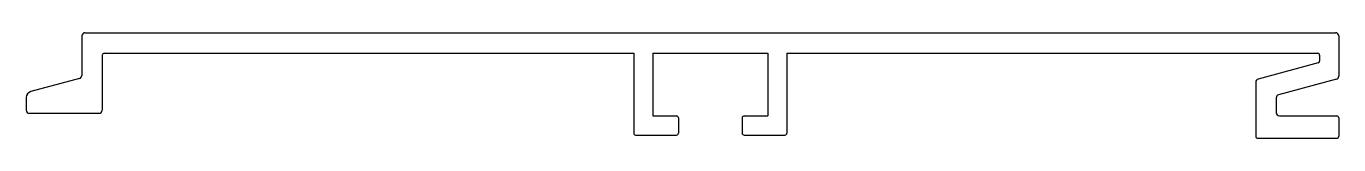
# Model space of a CAD drawing. Extents: x 330 to 536, y 462 to 479.
import ezdxf

# ---------------------------------------------------------------- set-up
doc = ezdxf.new("R2010")
doc.units = 0
doc.layers.get('0').update_dxf_attribs({"linetype": 'CONTINUOUS'})

msp = doc.modelspace()

# ---------------------------------------------------------------- linework, layer by layer
for p, q in [((339.05, 478.35), (339.05, 472.18)), ((339.55, 478.85), (535.55, 478.85)), ((536.05, 478.35), (536.05, 472.07)), ((342.25, 475.35), (342.25, 466.75)), ((342.55, 475.65), (425.55, 475.65)), ((425.55, 475.65), (425.55, 463.15)), ((428.55, 475.65), (446.55, 475.65)), ((428.55, 475.65), (428.55, 465.85)), ((446.55, 475.65), (446.55, 465.85)), ((449.55, 475.65), (449.55, 463.15)), ((449.55, 475.65), (532.75, 475.65)), ((533.05, 475.35), (533.05, 474.42)), ((532.82, 474.13), (523.42, 471.61)), ((338.68, 471.7), (331.09, 469.66)), ((523.05, 471.13), (523.05, 462.65)), ((535.68, 471.59), (526.62, 469.16)), ((330.35, 468.7), (330.35, 466.75)), ((526.25, 468.68), (526.25, 466.35)), ((330.85, 466.25), (341.75, 466.25)), ((428.55, 465.85), (432.25, 465.85)), ((432.55, 465.55), (432.55, 463.15)), ((442.55, 465.55), (442.55, 463.15)), ((442.85, 465.85), (446.55, 465.85)), ((526.75, 465.85), (535.75, 465.85)), ((536.05, 465.55), (536.05, 462.65)), ((425.85, 462.85), (432.25, 462.85)), ((442.85, 462.85), (449.25, 462.85)), ((523.35, 462.35), (535.75, 462.35))]:
    msp.add_line(p, q)
for centre, radius, start, end in [((339.55, 478.35), 0.5, 90, 180), ((535.55, 478.35), 0.5, 0, 90), ((342.55, 475.35), 0.3, 90, 180), ((532.75, 475.35), 0.3, 360, 90), ((532.75, 474.42), 0.3, 284.9944, 360), ((338.55, 472.18), 0.5, 285, 0), ((523.55, 471.13), 0.5, 104.9944, 180), ((535.55, 472.07), 0.5, 285, 0), ((331.35, 468.7), 1, 105, 180), ((526.75, 468.68), 0.5, 105, 180), ((330.85, 466.75), 0.5, 180, 270), ((341.75, 466.75), 0.5, 270, 360), ((432.25, 465.55), 0.3, 360, 90), ((442.85, 465.55), 0.3, 90, 180), ((526.75, 466.35), 0.5, 180, 270), ((535.75, 465.55), 0.3, 0, 90), ((425.85, 463.15), 0.3, 180, 270), ((432.25, 463.15), 0.3, 270, 0), ((442.85, 463.15), 0.3, 180, 270), ((449.25, 463.15), 0.3, 270, 360), ((523.35, 462.65), 0.3, 180, 270), ((535.75, 462.65), 0.3, 270, 0)]:
    msp.add_arc(centre, radius, start, end)

doc.saveas('drawing.dxf')
